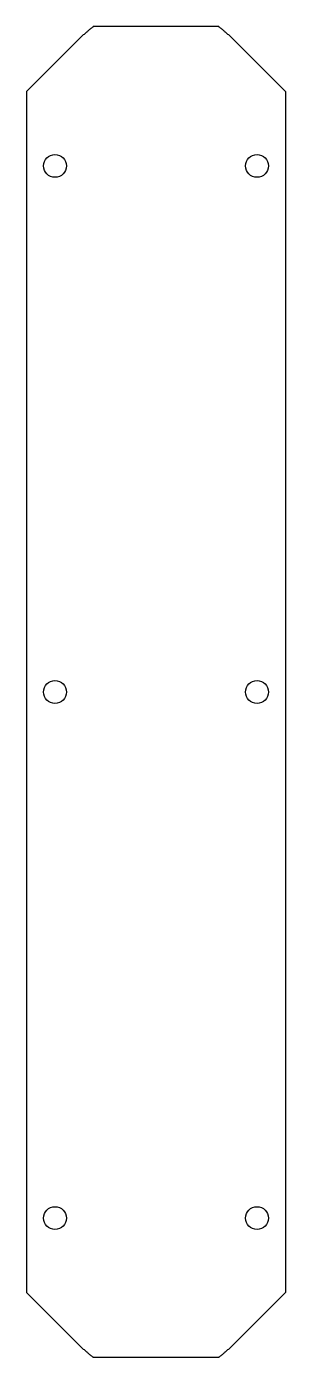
# Model space of a CAD drawing. Header units: millimetres. Extents: x -28 to 28, y 0 to 287.
import ezdxf

# ---------------------------------------------------------------- set-up
doc = ezdxf.new("R2010")
doc.units = ezdxf.units.MM

msp = doc.modelspace()

# ---------------------------------------------------------------- linework, layer by layer
at = {"color": 7, "linetype": 'Continuous', "lineweight": 25}
for p, q in [((-27.84, 272.6), (-15.64, 284.8)), ((13.49, 286.6), (-13.49, 286.6)), ((15.64, 284.8), (27.84, 272.6)), ((-27.84, 272.6), (-27.84, 14)), ((27.84, 272.6), (27.84, 14)), ((-27.84, 14), (-15.64, 1.8)), ((15.64, 1.8), (27.84, 14)), ((13.49, 0), (-13.49, 0))]:
    msp.add_line(p, q, dxfattribs=at)
for centre in [(-21.74, 256.6), (21.74, 256.6), (-21.74, 143.3), (21.74, 143.3), (-21.74, 30), (21.74, 30)]:
    msp.add_circle(centre, 2.45, dxfattribs=at)
for points, knots in [([(-13.49, 286.6), (-13.58, 286.53), (-13.76, 286.4), (-14.03, 286.19), (-14.31, 285.97), (-14.64, 285.68), (-15.09, 285.29), (-15.44, 284.98), (-15.64, 284.8)], [0, 0, 0, 0, 0.117281, 0.239674, 0.367229, 0.499991, 0.707318, 1, 1, 1, 1]), ([(15.64, 284.8), (15.44, 284.98), (15.09, 285.29), (14.55, 285.76), (14.05, 286.19), (13.67, 286.47), (13.49, 286.6)], [0, 0, 0, 0, 0.292553, 0.500021, 0.760639, 1, 1, 1, 1]), ([(-15.64, 1.8), (-15.44, 1.62), (-15.09, 1.31), (-14.55, 0.84), (-14.05, 0.41), (-13.67, 0.13), (-13.49, 0)], [0, 0, 0, 0, 0.292553, 0.500021, 0.760639, 1, 1, 1, 1]), ([(13.49, 0), (13.58, 0.07), (13.76, 0.2), (14.03, 0.41), (14.31, 0.63), (14.64, 0.92), (15.09, 1.31), (15.44, 1.62), (15.64, 1.8)], [0, 0, 0, 0, 0.117281, 0.239674, 0.367229, 0.499991, 0.707318, 1, 1, 1, 1])]:
    msp.add_open_spline(points, degree=3, knots=knots, dxfattribs=at)

doc.saveas('drawing.dxf')
